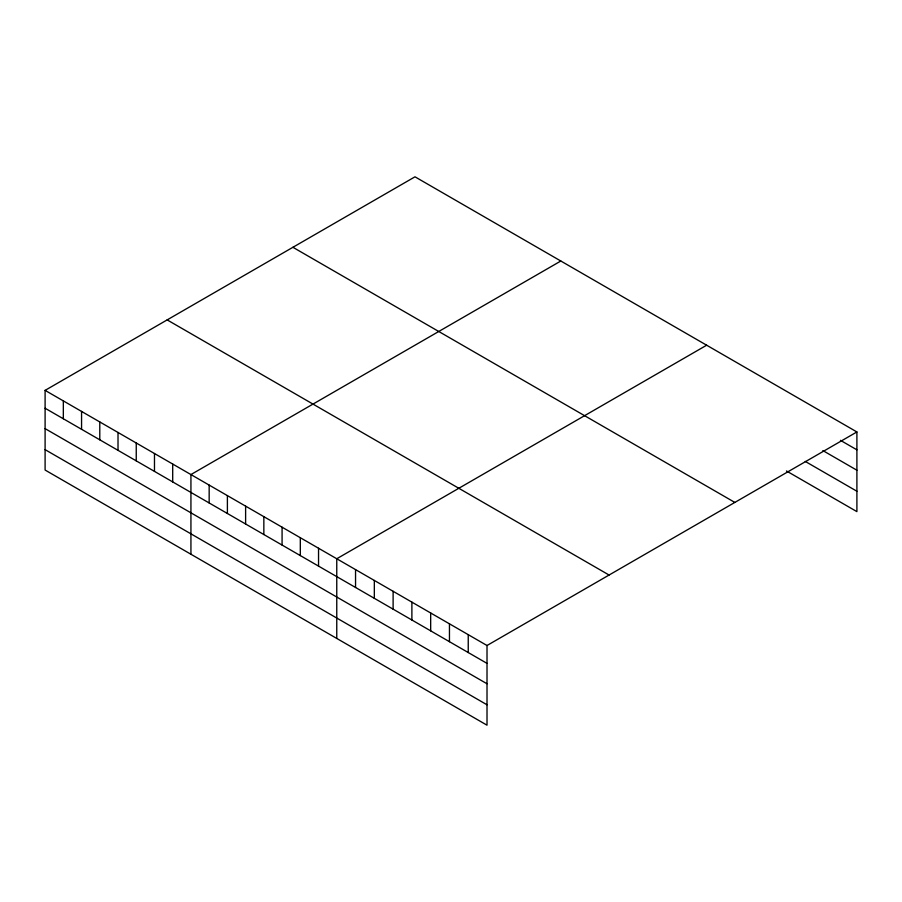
<?xml version="1.0" encoding="UTF-8"?>
<svg xmlns="http://www.w3.org/2000/svg" width="902" height="902" viewBox="0 0 902 902"><rect width="100%" height="100%" fill="white"/><g stroke="black" fill="none" stroke-linecap="round" stroke-linejoin="round"><path stroke-width="1.35" d="M487.012 683.772L487.012 645.505L45.1 390.374L45.1 470.043L487.012 725.185L487.012 683.772L45.1 428.63M786.465 470.968L856.9 511.626L856.9 431.957L414.988 176.815L45.1 390.374M560.818 261.016L190.931 474.565L190.931 554.234M706.649 345.207L336.762 558.755L336.762 638.436M487.012 645.505L856.9 431.957M840.461 440.345L856.9 449.827M822.861 450.572L856.9 470.224M805.249 461.418L856.9 491.24M292.925 247.295L734.837 502.425M167.163 319.894L609.076 575.036M45.1 408.245L487.012 663.376M45.1 449.647L487.012 704.789M468.239 634.67L468.239 652.541M449.455 623.823L449.455 641.694M430.671 612.977L430.671 630.848M411.887 602.13L411.887 620.012M393.114 591.295L393.114 609.166M374.33 580.448L374.33 598.319M355.546 569.602L355.546 587.473M318.541 548.236L318.541 566.106M300.31 537.716L300.31 555.587M282.078 527.185L282.078 545.056M263.846 516.666L263.846 534.536M245.615 506.135L245.615 524.006M227.394 495.615L227.394 513.486M209.163 485.084L209.163 502.966M172.699 464.045L172.699 481.916M154.479 453.514L154.479 471.385M136.247 442.995L136.247 460.866M118.015 432.464L118.015 450.335M99.784 421.944L99.784 439.815M81.563 411.413L81.563 429.296M63.332 400.894L63.332 418.765"/></g></svg>
